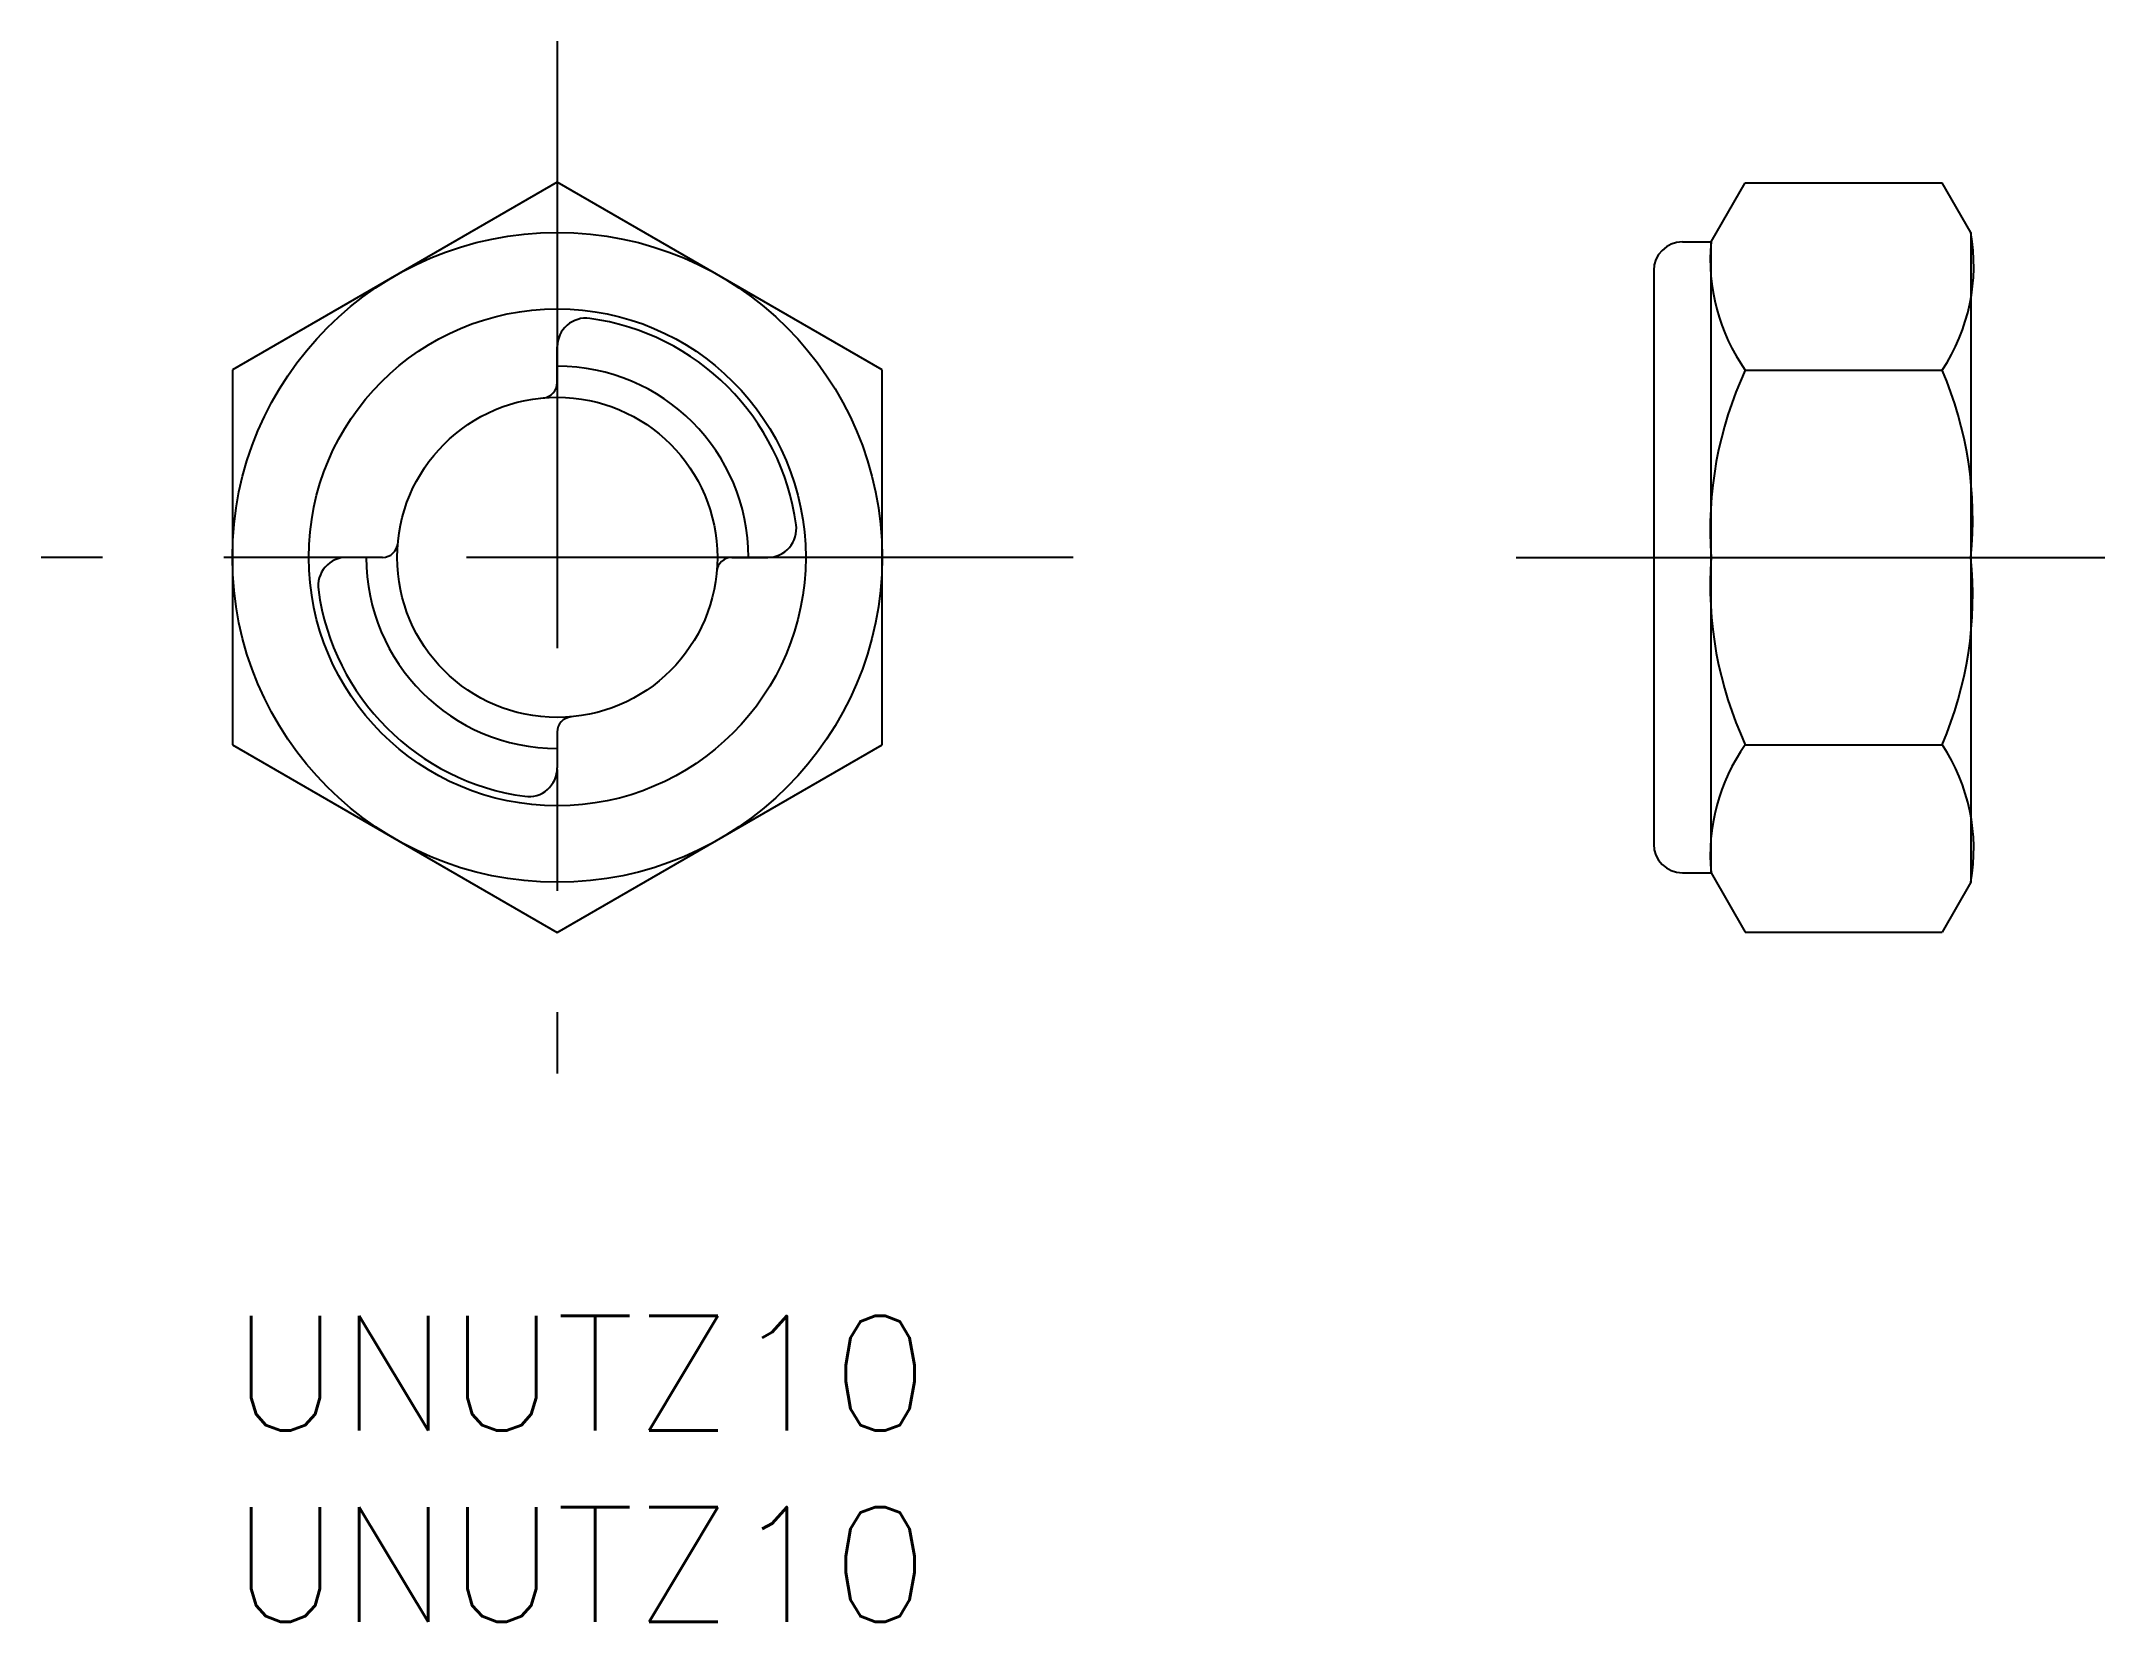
# Model space of a CAD drawing. Extents: x -5 to 49, y -8 to 33.3.
import ezdxf

# ---------------------------------------------------------------- set-up
doc = ezdxf.new("R2010")
doc.units = 0
doc.header["$LTSCALE"] = 0.5
doc.linetypes.add('CENTER', pattern=[50.8, 31.75, -6.35, 6.35, -6.35])
for name, color, linetype in [('MSM_CENTER', 1, 'CENTER'), ('MSM_CONTINUOUS', 7, 'CONTINUOUS'), ('MSM_NARROW', 5, 'CONTINUOUS'), ('MSM_PART_NUMBER', 7, 'CONTINUOUS')]:
    doc.layers.add(name, color=color, linetype=linetype)
doc.styles.get("Standard").update_dxf_attribs({"font": 'txt.shx', "height": 3, "bigfont": 'bigfont.shx'})

# ---------------------------------------------------------------- blocks, each defined once
blk = doc.blocks.new('*U2')
at = {"layer": 'MSM_PART_NUMBER'}
blk.add_text('UNUTZ10', height=3, dxfattribs=at).set_placement((0, -3))
blk = doc.blocks.new('*U3')
at = {"layer": 'MSM_PART_NUMBER'}
blk.add_text('UNUTZ10', height=3, dxfattribs=at).set_placement((0, -8))

msp = doc.modelspace()

# ---------------------------------------------------------------- linework, layer by layer
at = {"layer": 'MSM_CENTER'}
for p, q in [((8.524, 33.343), (8.524, 6.343)), ((22.024, 19.842), (-4.976, 19.842)), ((33.611, 19.842), (49.011, 19.842))]:
    msp.add_line(p, q, dxfattribs=at)
at = {"layer": 'MSM_CONTINUOUS'}
for p, q in [((8.524, 29.657), (0.024, 24.75)), ((17.024, 24.75), (8.524, 29.657)), ((38.711, 28.092), (39.606, 29.642)), ((39.606, 29.642), (44.76, 29.642)), ((45.511, 28.342), (44.76, 29.642)), ((37.961, 28.092), (38.711, 28.092)), ((38.711, 11.592), (38.711, 28.092)), ((45.511, 28.342), (45.511, 11.342)), ((37.211, 27.342), (37.211, 12.342)), ((8.524, 24.413), (8.524, 25.35)), ((0.024, 24.75), (0.024, 14.935)), ((17.024, 14.935), (17.024, 24.75)), ((39.606, 24.742), (44.76, 24.742)), ((3.953, 19.842), (3.017, 19.842)), ((13.094, 19.842), (14.031, 19.842)), ((8.524, 15.272), (8.524, 14.335)), ((0.024, 14.935), (8.524, 10.028)), ((8.524, 10.028), (17.024, 14.935)), ((39.606, 14.942), (44.76, 14.942)), ((37.961, 11.592), (38.711, 11.592)), ((38.711, 11.592), (39.606, 10.042)), ((45.511, 11.342), (44.76, 10.042)), ((39.606, 10.042), (44.76, 10.042))]:
    msp.add_line(p, q, dxfattribs=at)
for radius in [8.5, 6.5, 4.188]:
    msp.add_circle((8.524, 19.842), radius, dxfattribs=at)
for centre, radius, start, end in [((37.961, 27.342), 0.75, 90, 180), ((43.689, 27.628), 5, 174.6679, 215.2448), ((40.584, 27.491), 5, 326.6469, 9.7996), ((9.274, 25.35), 0.75, 82.2448, 180), ((8.524, 19.842), 6.308, 7.7552, 82.2448), ((8.124, 24.413), 0.4, 275.0016, 0), ((48.686, 20.553), 10, 155.2286, 184.0715), ((35.559, 20.826), 10, 354.3578, 23.0593), ((14.031, 20.593), 0.75, 270, 7.7552), ((3.953, 20.243), 0.4, 270, 354.9984), ((3.017, 19.093), 0.75, 90, 187.7552), ((13.094, 19.443), 0.4, 90, 174.9984), ((48.686, 19.132), 10, 175.9285, 204.7714), ((35.559, 18.859), 10, 336.9407, 5.6422), ((8.524, 19.842), 6.308, 187.7552, 262.2448), ((8.924, 15.272), 0.4, 95.0016, 180), ((43.689, 12.057), 5, 144.7552, 185.3321), ((40.584, 12.194), 5, 350.2004, 33.3531), ((7.774, 14.335), 0.75, 262.2448, 0), ((37.961, 12.342), 0.75, 180, 270)]:
    msp.add_arc(centre, radius, start, end, dxfattribs=at)
at = {"layer": 'MSM_NARROW'}
for start, end in [(360, 90), (180, 270)]:
    msp.add_arc((8.524, 19.842), 5, start, end, dxfattribs=at)

# ---------------------------------------------------------------- block references
at = {"layer": 'MSM_CONTINUOUS'}
for name in ['*U2', '*U3']:
    msp.add_blockref(name, (0, 0), dxfattribs=at)

doc.saveas('drawing.dxf')
